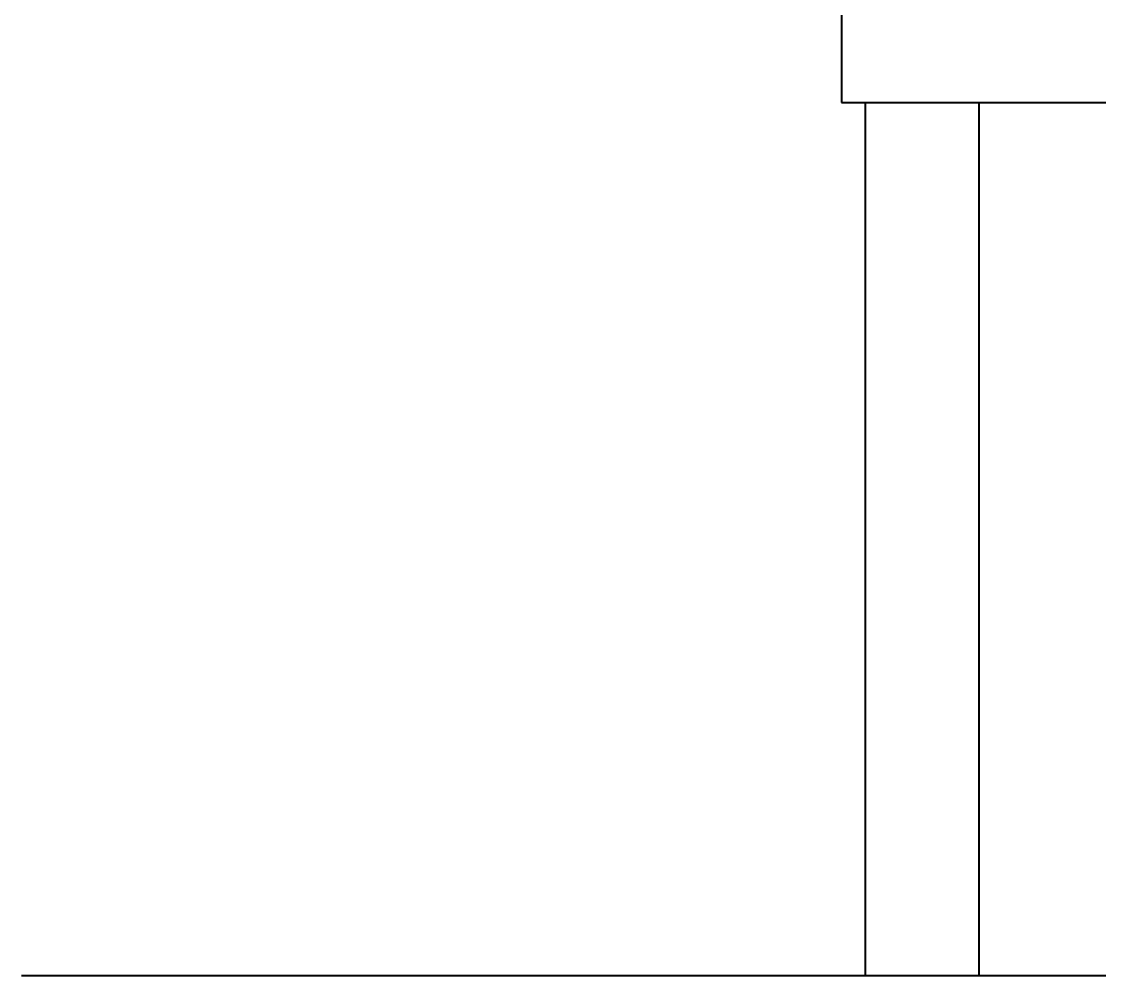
# Model space of a CAD drawing. Header units: inches. Extents: x 141029 to 151573, y -22384 to -18036.
# Drawn here: x 144387.9 to 144541, y -20636.6 to -20501.1 of the extents above; entities that cross this region are included whole.
import ezdxf

# ---------------------------------------------------------------- set-up
doc = ezdxf.new("R2010")
doc.units = ezdxf.units.IN
doc.header["$LTSCALE"] = 0.5
doc.header["$MEASUREMENT"] = 0
doc.layers.add('wall', color=1, linetype='Continuous', lineweight=40)

msp = doc.modelspace()

# ---------------------------------------------------------------- linework, layer by layer
at = {"layer": 'wall'}
for p, q in [((144504.38, -20272.61), (144504.38, -20512.61)), ((144504.38, -20512.61), (144683.94, -20512.61)), ((144507.75, -20512.61), (144507.75, -20636.61)), ((144523.87, -20512.61), (144523.87, -20636.61)), ((144387.89, -20636.61), (144893.52, -20636.61))]:
    msp.add_line(p, q, dxfattribs=at)

doc.saveas('drawing.dxf')
